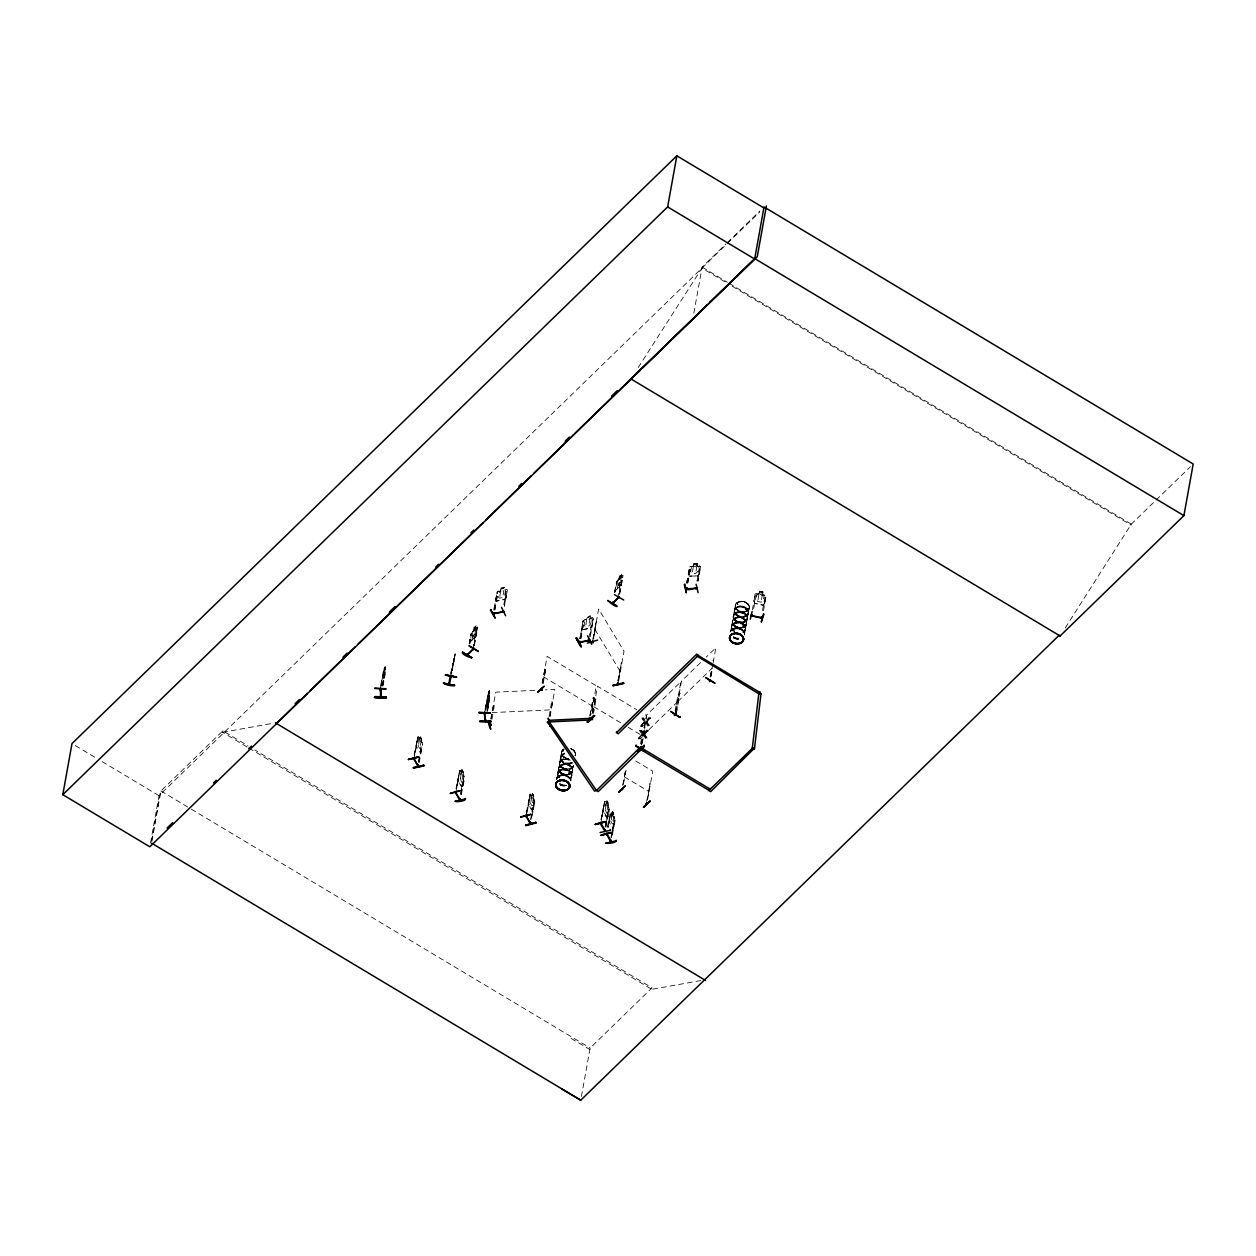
<?xml version="1.0" encoding="UTF-8"?>
<svg xmlns="http://www.w3.org/2000/svg" width="1256" height="1256" viewBox="0 0 1256 1256"><rect width="100%" height="100%" fill="white"/><g stroke="black" fill="none" stroke-linecap="round" stroke-linejoin="round"><path stroke-width="0.75" stroke-dasharray="5 3.75" d="M488.945 702.371L487.705 708.384L487.956 703.58C488.207 706.202 489.542 699.372 488.317 695.997M489.134 693.124L489.714 690.439L487.155 710.048M488.615 702.795L488.804 700.597M384.98 671.662L382.876 685.274M487.548 710.064L489.526 695.698M487.642 710.88L489.605 699.262L488.725 691.114L489.149 692.951M382.907 686.027L384.98 675.226L384.446 667.093M488.129 697.3L488.144 703.234L488.631 702.591M488.411 697.959L488.019 702.449L488.584 697.865M487.124 712.545L486.998 702.763M383.347 673.844L383.143 683.609L383.771 682.039M452.003 669.055L451.862 670.783L453.353 664.597M452.129 669.087L451.862 670.783L453.699 661.99M453.903 660.53L453.338 664M150.5 843.012L159.01 795.692L725.874 244.841M151.552 841.065L160.344 792.269M151.913 841.3L160.956 790.982L222.877 730.819L248.123 745.938M247.118 746.99L222.61 732.311L222.877 730.819M380.772 685.274L383.771 668.553M380.128 689.748L384.163 668.569M381.196 686.059L384.572 667.109L384.053 678.554M384.729 669.103C386.299 660.562 384.336 677.439 385.341 669.103M385.262 667.47L385.184 669.95M382.483 685.242L384.148 675.948M382.515 685.996L384.838 672.494M414.135 755.029L417.494 738.214L414.92 755.641M414.48 754.935L417.903 736.691L419.567 738.591L420.085 735.875L421.655 738.481L421.765 743.128L419.708 754.62M413.899 759.456L417.95 736.817M418.374 762.062L419.378 756.489M418.719 761.968L421.733 745.248M419.159 762.69L422.55 744.431M450.873 673.059L453.102 663.137L452.553 663.78M450.716 674.205L452.725 663.042M450.59 677.094L454.703 656.448M453.965 659.745L452.914 666.041M453.636 661.064L455.065 653.748L451.642 673.452M469.053 643.826L471.314 633.966L469.964 643.449M469.383 644.014L471.314 633.118L469.65 643.26M471.895 640.372L473.999 627.717L476.15 625.676L473.905 638.472M472.837 649.43L476.636 628.22L475.71 628.408L476.15 625.676M473.826 645.914L477.421 628.628L476.825 629.193M474.093 645.16L477.092 628.424M474.407 645.349L477.688 627.058L475.459 636.996L470.419 641.769L470.105 639.822M455.991 788.768L459.351 771.953L457.106 787.543M456.352 788.69L459.775 770.446L456.085 791.343M461.423 772.346L461.941 769.63L463.511 772.22L463.621 776.883L460.56 793.949M461.988 769.802L459.759 776.553L461.627 782.284L462.773 781.577M462.161 770.65L462.962 773.052M463.103 772.205L464.453 778.233L463.244 784.984M493.765 610.039L497.078 592.078L506.466 589.331L507.408 590.006L504.472 606.303M460.921 793.855L463.59 778.987L462.334 787.229M494.236 608.469L497.125 592.173M460.983 794.671L461.988 789.098M461.345 794.577L464.406 778.17M494.707 609.851L497.721 593.115L496.764 593.319L497.721 593.115M494.848 610.118L497.863 593.397M501.113 587.949L498.098 596.522L499.448 598.17L502.651 597.479L504.724 595.109L505.571 590.414L504.001 589.943L504.551 587.227L501.16 588.043M485.036 709.31L488.443 692.59L484.439 713.785M503.86 604.638L506.058 591.341L507.141 591.435L506.058 591.341M485.428 709.326L489.071 691.224M485.507 710.08L488.851 691.24M504.315 606.02L507.408 590.006M489.102 693.971L488.505 701.225M489.039 695.353C489.495 707.693 489.353 688.351 488.192 697.504M489.683 691.491L489.683 693.971M487.093 709.295L489.353 696.53M490.923 718.919L495.743 692.166L535.778 690.282M490.986 719.201L493.498 704.585L494.566 704.836L493.577 704.883M491.991 719.17L494.503 704.553M542.09 683.342L544.9 668.804L545.732 669.307L543.141 683.625M542.325 683.123L547.129 656.386L596.317 685.839L591.184 714.381M543.236 682.055L545.732 669.307M526.405 812.381L529.765 795.55L527.19 812.993M526.421 814.139L530.173 794.043L526.154 816.808M531.822 795.943L532.356 793.227L533.91 795.817L534.035 800.48L531.979 811.973M532.575 794.247L533.36 796.649L533.517 795.802M533.282 798.361L533.8 795.849L532.277 793.431M530.629 819.414L531.633 813.841M549.092 716.454L551.604 701.837L552.593 701.806L550.081 716.422M530.99 819.32L531.995 813.747M532.324 811.878L534.004 802.584L532.732 810.827M550.018 716.124L554.838 689.371L545.308 689.827M532.089 816.322L534.805 801.768M579.817 638.613L583.129 620.652L579.958 638.896M580.759 638.409L583.773 621.689L582.831 621.893L583.773 621.689M580.9 638.692L583.914 621.971M571.574 776.13L570.726 780.824A7.065 5.134 10.2 0 0 564.352 774.685A7.065 5.134 10.2 0 0 556.769 778.767L557.601 774.057M557.774 773.115L559.485 763.632M559.642 762.675L560.49 757.98L560.584 759.236M560.663 757.038L561.542 752.313M560.992 767.463L560.474 766.835L561.244 767.337M561.04 767.071L560.945 766.615M588.766 638.503L592.11 619.915L593.193 619.993L592.11 619.915M590.383 634.578L593.287 618.533M590.179 636.714L593.46 618.564L592.487 617.811L584.574 619.663M592.801 639.43L596.38 621.422L593.9 638.268M569.141 772.142L569.455 772.864M569.172 771.985L569.329 772.77M593.162 639.335L598.625 609.003L624.028 651.22L618.58 681.553M593.868 636.557L596.035 621.516M569.376 771.718L570.114 772.958M571.747 775.172L573.458 765.689A7.065 5.134 10.2 0 1 564.666 769.504A7.065 5.134 10.2 0 1 560.113 761.937A7.065 5.134 10.2 0 1 570.491 760.744A7.065 5.134 10.2 0 0 560.113 761.952A7.065 5.134 10.2 0 0 564.666 769.504A7.065 5.134 10.2 0 0 573.458 765.689M575.468 754.369L575.389 754.84A7.049 5.118 10.2 0 0 570.805 749.188M589.818 715.889L593.256 697.755L594.088 698.258L590.964 714.601M590.037 715.669L593.256 697.755M592.471 713.204L595.281 698.666L596.098 699.168L593.523 713.502M592.691 713L597.511 686.247L636.87 709.813M614.42 592.283L616.68 582.423L615.33 591.921M614.734 592.471L616.68 581.575M615.016 591.717L616.775 581.638M617.261 588.829L619.365 576.174L621.61 574.196L618.203 597.903M619.271 586.929L621.516 574.133M619.192 594.371L622.788 577.085L622.191 577.65M619.459 593.617L622.458 576.897M619.773 593.805L623.055 575.515L621.17 576.708M617.795 680.925L621.375 662.933L618.219 681.647M618.156 680.846L621.375 662.933M600.933 819.681L604.293 802.867L601.718 820.309M601.294 819.587L604.607 801.375C611.876 801.768 609.395 828.897 603.414 811.423L603.492 808.095L603.587 811.376L607.182 817.358M600.698 824.109L604.717 801.359M693.846 313.137L702.12 267.12L726.047 243.884M607.716 812.475L606.57 813.197L604.701 807.451L606.884 800.527L608.454 803.134L608.563 807.781L606.507 819.289M606.475 803.228L606.884 800.527L608.454 803.134M607.826 805.677L607.119 801.564L607.904 803.95M605.172 826.715L606.177 821.141M605.518 826.621L606.522 821.047M606.868 819.195L608.532 809.9L605.942 825.569M605.957 827.343L609.239 809.115M607.433 826.778L610.118 813.668L608.218 827.39M607.857 827.484L611.201 812.082L615.126 819.964L612.112 836.292M612.331 830.09L614.388 818.598L614.278 813.935L612.598 811.376L612.269 813.857M612.708 811.345L612.19 814.061L611.091 812.24M610.997 837.532L612.002 831.943M611.342 837.438L612.347 831.865M612.692 829.996L614.357 820.702L611.766 836.386M622.772 785.204L625.676 769.08M622.992 784.984L625.896 768.86M623.51 783.665L626.304 769.112M640.513 743.96L643.637 727.632L644.469 728.135L643.637 727.632M641.345 744.463L646.463 715.182L680.846 681.773L675.383 712.105M641.596 744.949L646.699 715.7L643.417 713.738M642.24 743.348L645.129 727.224L644.234 727.601L645.129 727.224M581.418 1096.441L590.132 1048.022L652.037 987.86L254.842 749.973M646.636 801.469L650.074 783.336L647.374 799.931M647.594 799.711L652.728 771.168L634.688 760.367M686.687 582.941L689.56 566.833L699.482 565.954M686.734 583.239L689.67 566.864M687.691 582.925L690.36 568.057L689.356 568.073L690.36 568.057M687.739 583.224L690.408 568.356M693.83 563.363L697.504 563.395L693.83 563.363L693.375 565.875M697.347 563.395L696.923 566.001L698.603 566.801L697.755 571.496L695.557 573.537L692.15 573.6L690.674 571.621L691.522 566.927L693.5 566.048L693.956 563.536M697.488 563.3L697.033 565.812M696.97 581.214L699.262 567.916L700.33 568.183L699.262 567.916M697.928 580.9L700.534 566.66L697.991 581.198M675.116 710.865L678.02 694.756L678.931 694.38L678.02 694.756M676.011 711.493L681.474 681.16L700.722 662.446M676.325 711.681L679.826 693.014L676.921 711.116M700.801 980.543L651.77 989.351L652.037 987.86M710.127 676.858L711.414 669.684M710.441 677.047L712.702 664.503M710.708 676.293L711.995 669.134M713.173 662.619L715.841 647.751L706.217 657.108M711.037 676.482L712.325 669.322M730.584 631.941L731.416 627.231L731.51 628.487M731.589 626.289L733.316 616.806M734.305 611.154L733.473 615.848L733.849 614.624M734.477 610.212L735.357 605.486M734.211 619.773C735.404 620.809 733.959 619.569 734.211 620.543M737.178 604.026L738.026 604.324L737.209 603.791M734.069 620.26L735.074 619.993M743.835 625.975L743.269 624.986L743.426 626.116M746.535 609.819L746.048 608.987L746.158 609.961M746.661 610.086L746.708 609.819M744.431 625.676L743.929 625.064A7.175 5.212 10.2 0 0 733.897 623.541A7.175 5.212 10.2 0 0 733.017 630.857M746.315 624.091L746.457 623.274M749.204 608.014L748.45 612.269M730.976 630.638A7.065 5.134 10.2 0 1 739.077 628.031A7.065 5.134 10.2 0 1 744.541 633.997L745.389 629.287M745.562 628.345L747.289 618.863M747.87 615.566L748.278 613.211M752.375 609.961L755.249 593.868L759.032 593.805L759.488 591.293M753.647 608.595L756.049 595.313L754.982 595.36L756.049 595.313M762.565 594.496L763.02 591.969L759.393 591.184L758.938 593.696M759.017 593.9L757.054 594.339L756.206 599.034L757.666 601.451L761.058 602.173L763.224 600.556L764.072 595.862L762.408 594.638L762.879 592.031M762.486 610.51L764.904 597.228L765.893 597.432L764.904 597.228M764.684 602.974L765.909 596.176L762.423 594.543M763.491 610.73L766.034 596.176M1065.308 627.827L1131.295 524.16L1190.39 466.73M453.228 664.581L453.997 661.3L453.228 664.22M454.107 658.913L453.196 662.399M454.546 656.904L455.19 653.764L454.641 656.731M764.81 603.006L763.224 605.266L754.715 603.335L753.898 600.651L755.139 593.805L764.951 595.187M764.7 602.88L763.161 605.157L754.715 603.335M759.393 591.184L763.02 591.969M560.49 758.922L561.825 754.825M560.443 757.462L561.04 755.814M559.407 763.099L560.035 761.45A7.065 5.134 10.2 0 1 569.031 759.048A7.065 5.134 10.2 0 0 560.05 761.403L559.642 762.737M563.583 751.402L563.285 750.523M558.151 771.89L557.68 775.313M557.13 777.527L556.518 779.175A7.175 5.212 10.2 0 1 563.379 774.842A7.175 5.212 10.2 0 1 570.695 779.788M575.232 755.814L575.64 754.495M570.491 772.063L569.078 772.817M573.081 766.914L573.474 765.626M572.375 771.686C569.235 778.029 556.581 773.994 558.889 766.914L558.528 769.881L560.113 772.503A7.081 5.15 10.2 0 0 572.187 771.938L572.705 768.923L571.119 766.301M571.197 777.354L571.606 776.067M571.417 777.024L571.825 775.706M735.168 605.565C736.942 597.95 751.606 601.263 749.047 608.972C745.703 614.89 733.221 611.405 735.592 604.246M734.87 608.987L734.399 612.41M733.221 616.272L733.63 614.969M732.264 621.641C733.394 616.021 741.464 616.037 744.934 619.459M737.194 603.696L737.853 604.513M731.353 626.713L731.761 625.394M731.573 626.351L731.965 625.064M746.928 608.846L745.483 609.631L747.21 610.118M747.885 614.498A7.065 5.134 10.2 0 0 740.082 606.993A7.065 5.134 10.2 0 0 735.938 615.063A7.065 5.134 10.2 0 0 747.885 614.498A7.065 5.134 10.2 0 0 740.082 606.993A7.065 5.134 10.2 0 0 735.938 615.079A7.065 5.134 10.2 0 0 747.901 614.514L748.529 612.802M746.88 620.134A7.065 5.134 10.2 0 0 739.062 612.645A7.065 5.134 10.2 0 0 734.933 620.7A7.065 5.134 10.2 0 0 746.88 620.134A7.065 5.134 10.2 0 0 739.062 612.63A7.065 5.134 10.2 0 0 734.917 620.715A7.065 5.134 10.2 0 0 746.88 620.15L747.524 618.439M746.598 623.51L746.127 625.048L746.519 622.097L744.934 619.475M745.405 629.24L745.012 630.528L745.483 627.105M487.501 697.865L487.752 707.63L488.411 705.966M620.825 585.453L621.83 582.266L620.825 585.453L615.785 590.226L615.471 588.279M746.472 622.332C744.761 616.759 736.016 615.44 732.688 620.291M475.789 632.914L472.35 637.844L472.491 632.16L473.716 630.308L471.251 633.15M621.155 581.387L617.716 586.317L617.842 580.617L619.067 578.765M506.137 596.663L504.676 599.473L496.591 601.09L504.629 599.379L506.184 596.741M619.02 578.749L616.618 581.606L622.521 575.264M416.694 743.442L416.615 746.77L420.399 752.846L421.341 751.135M420.399 752.846L421.388 751.229M462.255 786.601C458.456 786.931 458.11 771.624 458.471 780.525L462.145 786.617L463.197 784.89M532.67 810.198C528.87 810.324 528.509 795.284 528.886 804.123L532.56 810.214L533.486 808.503M532.56 810.214L533.659 808.581M612.897 828.191L613.854 826.621L612.912 828.332L609.239 822.24L609.207 818.928M697.755 576.017L699.325 573.395L697.755 576.017L689.152 576.064L688.351 573.584L689.167 576.159L697.661 575.845M638.221 367.521L701.947 268.093L725.513 282.192M487.783 707.489L487.312 708.133L487.344 702.198L489.259 693.139M573.27 766.395A7.175 5.212 10.2 0 1 564.148 768.766A7.175 5.212 10.2 0 1 559.893 761.686L560.804 760.461M558.857 767.118C561.981 761.309 572.642 764.025 572.736 770.54M557.962 772.157L558.92 770.901M556.957 777.794L557.915 776.538M572.312 767.903L573.27 766.647M571.386 777.087L570.428 778.343A7.175 5.212 10.2 0 0 569.219 771.121A7.175 5.212 10.2 0 0 559.611 770.635A7.175 5.212 10.2 0 0 559.203 777.684M734.682 609.254L735.639 607.998M733.661 614.89L734.619 613.635L733.771 614.796M731.793 625.331L732.75 624.075M730.772 630.967L731.73 629.711L730.882 630.873A7.175 5.212 10.2 0 1 739.046 628.298A7.175 5.212 10.2 0 1 744.604 634.327M747.446 610.118L746.661 608.83M747.147 615.44L748.105 614.184A7.175 5.212 10.2 0 0 740.114 606.585A7.175 5.212 10.2 0 0 735.922 614.781A7.175 5.212 10.2 0 0 748.058 614.215M742.641 625.3L744.274 625.048L744.557 626.195M746.127 621.076L747.085 619.82M744.62 625.912L743.097 626.132M745.279 626.242L746.19 624.86M744.243 631.517L745.201 630.261M650.671 718.573L649.038 718.636L645.914 721.698L645.71 720.834L648.834 717.788L650.482 717.71L646.667 722.451L649.43 726.062L647.876 726.125L645.537 722.373L640.89 726.423L642.538 726.345L645.725 723.236M648.441 731.008L646.793 731.071L643.669 734.132L643.48 733.269L646.605 730.223L648.237 730.144L644.422 734.886L647.185 738.497L645.631 738.559L643.292 734.823L638.66 738.858L640.309 738.779L643.48 735.671M727.444 242.518L759.817 211.071M727.271 243.476L759.645 212.029M642.789 735.624L677.157 702.214M677.785 701.602L712.168 668.192M640.701 725.56L644.783 721.619L642.052 718.071L643.621 718.008L645.71 720.834M640.89 726.423L644.783 721.619M646.667 722.451L650.482 717.71M638.456 737.994L642.538 734.054L639.806 730.505L641.376 730.442L643.48 733.269M638.66 738.858L642.538 734.054M644.422 734.886L648.237 730.144M471.628 634.154L470.733 634.531M616.994 582.627L616.099 582.988M596.098 699.168L595.046 698.885M679.826 693.014L679.229 693.579L680.14 693.218M476.26 625.739L473.999 627.717M475.726 626.65L474.297 628.707L475.584 627.482M475.616 628.345L477.782 627.121M472.272 631.658L477.17 626.807M473.559 631.14L475.569 629.24M472.711 635.834L474.721 633.935M470.388 641.581L475.459 636.996M618.925 579.597L620.919 577.697M618.078 584.291L620.087 582.391M497.235 592.188L498.444 590.948M583.177 620.747L586.819 619.098L587.164 616.523L590.603 615.801L590.053 618.501L591.623 618.988L590.775 623.683L588.703 626.053L585.5 626.728L584.15 625.08L584.998 620.385L586.725 619.035M745.656 609.034L746.237 608.956M563.897 748.969C558.48 751.763 562.986 758.765 567.853 758.702A7.081 5.15 10.2 0 1 561.762 754.526A7.081 5.15 10.2 0 1 563.944 749.173A7.049 5.118 10.2 0 0 566.126 757.996M744.007 627.168L745.31 626.022M559.736 765.956L564.368 764.166L569.675 765.501M571.496 772.848L566.833 774.842M689.575 566.927L693.485 565.969M420.917 747.822L419.771 748.529L418.311 746.111L417.903 742.798L418.735 738.104L419.63 738.402M533.188 805.175L532.042 805.881L530.582 803.463L531.005 795.456L531.932 795.912M613.54 823.292L612.394 823.999L610.95 821.581L611.374 813.574L612.3 814.029M746.111 609.176L747.21 609.553M421.655 738.481L421.027 741.024L422.063 742.751L418.452 736.66M422.095 742.704L422.597 744.478M461.376 772.173L460.324 770.399L464.029 776.475M463.511 772.22L461.878 769.834M463.668 779.803L463.59 778.987M531.79 795.77L530.063 794.075M533.36 798.376L534.868 801.83L530.111 794.185M534.067 803.4L534.004 802.584M608.611 810.701L608.532 809.9M613.823 816.463L614.843 818.143M615.126 819.964L614.011 826.699M614.435 821.518L614.357 820.702M590.022 618.423L592.518 617.905M582.69 629.743L590.728 628.047L592.235 625.315L590.665 627.969L582.69 629.743L582.03 627.372M222.61 732.311L273.51 723.173M568.842 772.252L570.287 773.115M492.054 712.607L551.149 709.828M552.671 702.088L551.604 701.837M642.052 718.071L645.914 721.698M645.537 722.373L649.43 726.062M639.806 730.505L643.669 734.132M643.292 734.823L647.185 738.497M696.907 565.907L700.55 566.754M487.265 701.209L487.752 707.63M741.684 611.845L743.536 611.939M738.795 627.922L744.039 626.917C740.161 629.429 733.52 627.56 732.389 622.819M564.965 774.748L566.864 774.638M384.98 675.288L384.697 669.95L383.991 677.188M453.573 660.593L455.174 654.674M738.826 627.717L735.357 626.509M569.926 771.686L570.821 772.22M563.19 774.089L565.012 774.528M575.075 755.657A7.049 5.118 10.2 0 0 570.883 748.702L573.961 750.444L575.64 754.464M563.143 774.324L560.129 772.519A7.081 5.15 10.2 0 1 564.352 764.417A7.081 5.15 10.2 0 1 572.187 771.938M571.103 1038.414L589.865 1049.514M702.12 267.12L727.365 282.255M729.045 283.259L1131.295 524.16M732.248 286.227L1131.122 525.118M593.837 706.688L621.704 723.378M628.267 727.318L643.025 736.157M543.456 676.827L592.644 706.28M624.452 776.883L649.054 791.61M248.798 747.995L651.77 989.351M160.956 790.982L189.578 808.126M191.257 809.131L590.132 1048.022M75.344 745.577L95.425 757.604M102.113 761.607L159.01 795.692M593.036 697.975L593.868 698.477M544.664 669.024L545.496 669.527M744.086 625.033L744.745 625.818M734.069 625.425A7.065 5.134 10.2 0 0 746.048 624.86A7.049 5.118 10.2 0 0 738.214 617.418A7.049 5.118 10.2 0 0 734.085 625.472A7.049 5.118 10.2 0 0 746.001 624.907A7.065 5.134 10.2 0 0 738.214 617.34A7.065 5.134 10.2 0 0 734.069 625.425L735.341 626.713M569.737 765.249L571.072 766.521M699.466 565.859L700.424 566.786M747.775 603.649L748.78 604.89M732.97 624.201L733.959 625.661M646.463 721.603L649.242 725.199M642.24 718.919L644.972 722.483M644.234 734.038L646.997 737.633M640.01 731.369L642.742 734.917M594.936 629.444L620.354 671.677M495.979 598.798L496.732 601.075L495.916 598.924M747.854 609.835L748.45 611.264M746.833 615.471L747.43 616.9M744.965 625.912L745.656 628.801M743.945 631.548L744.541 632.977M733.316 617.811L733.912 619.239M732.028 629.68L731.337 626.791M571.731 774.167L571.166 772.801L571.841 775.627M570.13 778.375L570.726 779.803M560.506 759.001L561.102 760.43M559.501 764.637L560.082 766.066M557.617 775.078L558.214 776.506M753.93 600.556L754.699 603.414M648.834 717.788L649.038 718.636M647.672 725.261L647.876 726.125M646.605 730.223L646.793 731.071M643.621 718.008L643.81 718.856M645.443 737.696L645.631 738.559M642.35 725.497L642.538 726.345M641.376 730.442L641.581 731.29M640.105 737.931L640.309 738.779M615.566 588.342L615.848 590.1M470.027 639.901L470.309 641.706M488.725 697.237L488.851 698.87M488.505 701.429L488.301 698.87L487.673 706.123M748.388 611.028L748.545 612.724M744.478 632.741L744.635 634.437M733.221 616.351L733.378 618.046M732.311 621.437L732.358 623.055M571.668 773.932L571.747 775.297M570.648 779.568L570.742 780.934A7.065 5.134 10.2 0 0 564.352 774.701A7.065 5.134 10.2 0 0 556.753 778.751M559.391 763.177L559.564 764.873M609.38 818.975L609.411 822.193M573.223 766.678A7.175 5.212 10.2 0 1 563.52 768.845A7.175 5.212 10.2 0 1 560.364 761.199A7.175 5.212 10.2 0 1 570.601 760.367M567.822 758.922A7.049 5.118 10.2 0 1 561.746 754.825A7.049 5.118 10.2 0 1 563.913 749.502M570.868 748.843A7.081 5.15 10.2 0 1 575.484 754.558M566.111 758.027A7.065 5.134 10.2 0 1 563.991 749.016M570.899 748.702A7.065 5.134 10.2 0 1 575.107 755.672M559.893 761.686A7.175 5.212 10.2 0 1 569.015 759.315M564.509 754.071A7.065 5.134 10.2 0 0 561.573 761.309A7.065 5.134 10.2 0 0 571.998 763.35A7.065 5.134 10.2 0 1 561.573 761.309A7.065 5.134 10.2 0 1 564.525 754.087M572.171 762.8A7.175 5.212 10.2 0 1 561.605 760.728A7.175 5.212 10.2 0 1 564.588 753.396M572.155 762.408A7.065 5.134 10.2 0 1 561.746 760.351A7.065 5.134 10.2 0 1 564.682 753.129A7.065 5.134 10.2 0 0 561.746 760.351A7.065 5.134 10.2 0 0 572.171 762.408M572.124 763.083A7.175 5.212 10.2 0 1 561.542 761.01A7.175 5.212 10.2 0 1 564.525 753.679M566.644 785.408A7.175 5.212 10.2 0 1 559.564 784.372M556.549 779.364A7.175 5.212 10.2 0 1 563.316 775.14A7.175 5.212 10.2 0 1 570.648 780.07M566.707 785.126A7.175 5.212 10.2 0 1 559.611 784.074M559.25 777.401A7.175 5.212 10.2 0 1 560.129 770.069A7.175 5.212 10.2 0 1 570.145 771.561A7.175 5.212 10.2 0 1 569.282 778.877M747.446 618.549A7.175 5.212 10.2 0 1 736.801 621.751A7.175 5.212 10.2 0 1 736.267 612.865A7.175 5.212 10.2 0 1 747.351 617.167M747.085 619.553A7.175 5.212 10.2 0 1 735.828 620.856A7.175 5.212 10.2 0 1 736.832 612.379A7.175 5.212 10.2 0 1 747.414 616.884M738.701 638.849A7.175 5.212 10.2 0 1 733.378 637.546M730.772 631.234A7.175 5.212 10.2 0 1 738.983 628.581A7.175 5.212 10.2 0 1 744.541 634.625M743.913 625.017A7.175 5.212 10.2 0 1 743.05 632.333M730.976 630.653A7.065 5.134 10.2 0 1 739.077 628.047A7.065 5.134 10.2 0 1 744.557 633.997M738.748 638.566A7.175 5.212 10.2 0 1 733.425 637.247M734.446 631.611A7.175 5.212 10.2 0 1 733.064 623.824A7.175 5.212 10.2 0 1 743.552 624.358A7.175 5.212 10.2 0 1 743.097 632.051M419.52 739.407L418.672 744.101L420.132 746.519L420.98 741.825L419.52 739.407M420.305 736.895L421.09 739.297L420.305 736.895M461.376 773.162L460.528 777.856L461.988 780.274L462.836 775.58L461.376 773.162M500.657 591.45L499.81 596.145L503.012 595.47L503.86 590.775L500.657 591.45M501.756 588.405L501.615 589.237L503.813 587.965L501.756 588.405M531.79 796.759L530.943 801.454L532.403 803.871L533.25 799.177L531.79 796.759M586.709 620.024L585.861 624.719L589.064 624.044L589.912 619.349L586.709 620.024M587.808 616.963L587.667 617.811L589.865 616.523L587.808 616.963M619.805 576.331L619.663 577.163L621.092 575.107L619.805 576.331M606.318 804.06L605.486 808.754L606.931 811.172L607.778 806.478L606.318 804.06M612.143 814.861L611.311 819.556L612.771 821.989L613.603 817.295L612.143 814.861M612.944 812.365L613.729 814.767L612.944 812.365M693.359 566.896L692.511 571.59L695.918 571.527L696.766 566.833L693.359 566.896M694.49 563.944L694.332 564.792L696.53 564.745L696.688 563.913L694.49 563.944M758.86 594.732L758.027 599.426L761.419 600.164L762.251 595.47L758.86 594.732M760.006 591.937L759.849 592.769L762.031 593.24L762.172 592.408L760.006 591.937M713.612 660.169L713.031 660.735L713.612 660.169M734.933 613.587L734.352 612.174L734.917 613.603M560.239 772.267A7.065 5.134 10.2 0 0 572.218 771.702A7.065 5.134 10.2 0 0 564.399 764.182A7.065 5.134 10.2 0 0 560.239 772.267A7.049 5.118 10.2 0 0 572.187 771.686A7.049 5.118 10.2 0 0 564.399 764.197A7.049 5.118 10.2 0 0 560.27 772.252M560.333 771.938A7.049 5.118 10.2 0 0 572.249 771.372A7.049 5.118 10.2 0 0 564.462 763.899A7.049 5.118 10.2 0 0 560.333 771.938M564.258 768.374A7.065 5.134 10.2 0 0 573.223 766.019A7.065 5.134 10.2 0 1 564.242 768.374A7.065 5.134 10.2 0 1 560.035 761.387A7.065 5.134 10.2 0 0 564.258 768.374M559.564 784.639A7.065 5.134 10.2 0 0 566.55 785.659A7.065 5.134 10.2 0 1 559.564 784.639M564.18 775.643A7.065 5.134 10.2 0 0 556.989 778.422A7.065 5.134 10.2 0 1 564.18 775.627A7.065 5.134 10.2 0 1 570.491 780.416A7.065 5.134 10.2 0 0 564.18 775.643M560.176 772.754A7.049 5.118 10.2 0 0 572.092 772.205A7.049 5.118 10.2 0 0 564.305 764.716A7.049 5.118 10.2 0 0 560.176 772.754M559.736 783.681A7.065 5.134 10.2 0 0 564.965 784.984A7.065 5.134 10.2 0 1 559.721 783.697M559.642 771.027A7.065 5.134 10.2 0 0 559.234 777.966A7.065 5.134 10.2 0 1 559.626 771.027A7.065 5.134 10.2 0 1 569.094 771.498A7.065 5.134 10.2 0 1 570.35 778.547A7.065 5.134 10.2 0 0 569.094 771.514A7.065 5.134 10.2 0 0 559.642 771.027M560.255 769.818A7.065 5.134 10.2 0 0 559.407 777.024A7.065 5.134 10.2 0 1 560.239 769.802A7.065 5.134 10.2 0 1 570.13 771.263A7.065 5.134 10.2 0 1 569.282 778.485A7.065 5.134 10.2 0 0 570.13 771.278A7.065 5.134 10.2 0 0 560.255 769.818M736.974 609.38A7.049 5.118 10.2 0 0 748.89 608.83A7.049 5.118 10.2 0 0 741.103 601.341A7.065 5.134 10.2 0 0 736.942 609.411A7.065 5.134 10.2 0 0 748.921 608.846A7.065 5.134 10.2 0 0 741.103 601.341A7.049 5.118 10.2 0 0 736.974 609.38M734.148 625.096A7.049 5.118 10.2 0 0 746.064 624.53A7.049 5.118 10.2 0 0 738.277 617.041A7.049 5.118 10.2 0 0 734.148 625.096M736.88 609.882A7.049 5.118 10.2 0 0 748.812 609.317A7.049 5.118 10.2 0 0 741.024 601.828A7.049 5.118 10.2 0 0 736.88 609.882M734.085 625.253A7.081 5.15 10.2 0 0 746.08 624.687A7.081 5.15 10.2 0 0 738.245 617.151A7.081 5.15 10.2 0 0 734.085 625.253M736.958 621.061A7.065 5.134 10.2 0 0 747.446 617.905A7.065 5.134 10.2 0 1 736.958 621.076A7.065 5.134 10.2 0 1 736.424 612.316A7.065 5.134 10.2 0 1 747.367 616.555A7.065 5.134 10.2 0 0 736.44 612.316A7.065 5.134 10.2 0 0 736.958 621.061M735.969 614.498A7.175 5.212 10.2 0 0 748.105 613.917A7.175 5.212 10.2 0 0 740.177 606.303A7.175 5.212 10.2 0 0 735.969 614.498M736.11 614.121A7.065 5.134 10.2 0 0 748.058 613.556A7.065 5.134 10.2 0 0 740.255 606.036A7.065 5.134 10.2 0 0 736.095 614.121A7.065 5.134 10.2 0 0 748.074 613.556A7.065 5.134 10.2 0 0 740.255 606.051A7.065 5.134 10.2 0 0 736.11 614.121M733.378 637.812A7.065 5.134 10.2 0 0 740.365 638.833A7.065 5.134 10.2 0 1 733.378 637.812M737.084 628.722A7.065 5.134 10.2 0 0 730.819 631.595A7.065 5.134 10.2 0 1 737.084 628.707A7.065 5.134 10.2 0 1 743.756 632.255A7.065 5.134 10.2 0 0 737.084 628.722M744.368 634.939A7.065 5.134 10.2 0 0 744.29 633.589A7.065 5.134 10.2 0 1 744.384 634.939M733.991 625.928A7.049 5.118 10.2 0 0 745.923 625.378A7.049 5.118 10.2 0 0 738.135 617.889A7.049 5.118 10.2 0 0 733.991 625.928M733.551 636.855A7.065 5.134 10.2 0 0 738.795 638.158A7.065 5.134 10.2 0 1 733.551 636.87M733.912 623.934A7.065 5.134 10.2 0 0 733.049 631.14A7.065 5.134 10.2 0 1 733.897 623.934A7.065 5.134 10.2 0 1 743.788 625.378A7.065 5.134 10.2 0 1 742.924 632.6A7.065 5.134 10.2 0 0 743.772 625.394A7.065 5.134 10.2 0 0 733.912 623.934M733.206 623.557A7.065 5.134 10.2 0 0 734.572 631.219A7.065 5.134 10.2 0 1 733.206 623.541A7.065 5.134 10.2 0 1 743.536 624.075A7.065 5.134 10.2 0 1 743.097 631.658A7.065 5.134 10.2 0 0 743.536 624.075A7.065 5.134 10.2 0 0 733.206 623.557"/><path stroke-width="1.5" d="M375.104 697.001L386.408 697.19L375.167 696.53M386.361 697.975C363.392 696.028 378.574 699.341 386.408 697.143M386.346 697.63L375.104 697.394M418.311 765.83L418.107 765.077M459.696 798.785L459.602 798.91M530.362 822.413L530.44 823.92L525.809 815.27M600.211 823.308L600.352 822.57M606.036 834.125L606.664 834.471M592.33 642.004L593.146 642.554M617.889 683.437C616.837 684.269 618.03 683.594 618.313 683.233M449.051 682.809C448.266 688.743 450.103 673.09 451.014 677.157M449.57 682.824L449.24 684.379L449.177 682.746M451.296 675.618L450.951 677.251L451.155 676.372M484.408 713.753C486.998 725.638 484.455 723.378 484.518 712.937M491.049 721.038L491.018 721.933L479.792 721.478M754.573 748.027L710.676 791.61L708.886 790.526L752.281 748.356L758.875 693.139M761.042 693.453L754.464 748.67L752.391 747.712M492.98 613.792L503.421 611.562L503.295 610.793M494.236 613.006L494.393 613.289M502.573 612.096L502.793 611.342M503.562 611.892L493.184 613.697M540.928 689.513L541.917 690.031L542.184 689.01M589.488 640.136L579.204 642.224M588.844 639.916L588.562 640.701L588.42 639.854M590.508 717.835L590.132 718.981L589.88 717.459M592.534 718.746C591.607 720.143 591.089 719.767 592.612 719.139M1060.001 636.054L1183.906 515.635L1193.2 463.998L764.025 206.957L754.668 259.034L149.825 846.795L62.8 794.687L72 743.568L676.843 155.807L763.852 207.915M374.728 688.162L385.89 688.759M380.631 689.685C379.971 683.861 381.227 699.67 381.149 696.342M380.474 697.127L380.615 688.272L380.097 689.717M380.537 689.858L380.615 688.272M380.599 696.374C380.568 696.562 380.725 695.133 381.039 696.515M408.53 759.503L418.719 756.834M413.554 757.918L413.789 759.393M413.601 757.996L418.028 766.427M413.742 759.409L413.899 757.823M413.899 759.456L414.103 757.965M414.292 759.44L414.433 758.514M413.334 767.432C422.173 767.51 432.865 762.612 413.522 768.28M417.84 765.03L417.699 765.783M418.122 766.49L418.185 764.935M418.672 765.548L418.531 766.49L413.774 758.561M423.712 765.642L423.523 764.778M443.572 682.746C442.489 684.41 455.002 687.063 454.672 685.085M445.425 675.147L456.619 677.047L445.535 674.692M450.559 677.172L450.904 675.54M462.632 651.927C460.277 654.203 472.13 658.725 471.816 657.485M467.154 654.109L466.981 655.035L473.481 648.803M467.609 653.67L467.295 655.24L473.936 648.253M467.766 653.67L467.405 655.24M469.179 645.694L478.332 651.55M468.095 653.858L467.703 654.345M473.198 649.635L472.947 648.567M471.707 657.861L462.522 652.288L471.754 657.563M473.386 648.143L473.088 649.697L473.622 648.065M460.308 790.574L450.386 793.243M478.348 651.252L469.163 645.992M455.834 792.457L455.41 791.673M455.755 791.578L455.802 793.29L455.959 791.704M456.289 792.253L455.645 793.133M455.19 801.187C454.484 802.333 466.934 801.328 465.395 798.518M455.221 801.281L465.364 798.957M491.033 609.474L490.39 610.024L495.021 617.936M450.323 793.557L460.591 790.589M493.498 613.321L493.231 614.106L493.294 612.912M460.198 798.753L460.041 800.323L460.041 798.69M460.528 799.303L460.387 800.229L455.692 792.332M494.22 613.917L494.016 612.755M478.944 712.764L490.17 713.125L479.007 712.325M505.603 615.738L501.489 607.26M484.502 712.199L484.329 713.047M502.416 612.096L502.573 610.934M484.895 712.199L484.8 713.063M484.847 713.879L485.083 712.968M503.468 611.876L503.703 611.107M485.209 719.704L484.973 720.52M485.601 719.704L485.554 721.289L485.789 720.379M490.625 729.249C487.956 712.576 487.501 724.822 490.766 728.935M491.112 724.743L489.824 725.371L490.06 724.194M490.028 724.586L490.939 724.995M490.829 724.163L491.002 725.277M490.955 724.241L489.934 725.356M537.835 691.978L544.256 686.184L537.709 692.26M541.022 688.665L541.053 689.56L541.258 688.445M542.137 689.811L540.991 689.466L541.509 688.492M541.823 689.199L541.76 690.015L542.152 688.885M520.8 816.855L530.99 814.186M526.17 815.175L526.138 816.871L526.704 815.851M526.154 816.808L526.374 815.301M525.605 824.784L525.793 825.647L535.982 822.963M639.728 747.697L596.49 790.495L594.559 791.107L547.443 721.886M549.108 722.53L547.899 721.76M530.095 822.382L529.969 823.12M548.15 721.446L547.867 722.577L548.244 721.87M530.346 823.826L530.456 822.288M642.632 747.964L598.28 791.578L596.49 790.495L549.249 721.917L548.982 719.672M549.17 721.494L548.888 722.624L548.919 721.415M530.943 822.9L530.801 823.826L526.029 815.913M547.333 722.53L549.374 721.289M550.128 726.486L548.213 718.102L550.097 726.125M535.794 822.115L535.982 822.978M577.085 638.032C590.697 664.675 566.472 620.119 580.649 646.589M579.346 641.471L579.189 642.632L579.55 641.879M580.288 641.581L580.162 642.523L580.068 641.329M587.541 635.819L591.655 644.297M587.368 643.135L597.62 640.089M588.624 639.508L588.703 640.654M589.347 639.351L589.551 640.513L589.755 639.665M62.8 794.687L667.643 206.91L676.843 155.807M592.44 641.141L592.487 641.314M592.785 641.047L592.675 642.617M593.177 642.664L593.319 641.738M607.998 600.384C614.639 608.108 624.782 608.752 607.841 600.855M594.528 715.92L587.651 722.294L587.211 721.556M590.493 718.683L589.582 717.616M549.249 721.917L590.257 719.986L589.99 717.726M590.634 718.024L589.409 718.51M591.435 719.421L591.639 718.306M612.52 602.566L612.394 603.32M612.975 602.142L612.661 603.696L613.132 602.126M614.42 594.59L623.698 600.007M613.462 602.315L613.336 603.1M587.243 721.965L593.727 715.339M588.012 722.137L594.716 715.622M618.988 596.522L618.549 598.154L618.297 597.024M618.454 598.154L618.753 596.6M612.85 603.587L619.302 596.726M613.132 685.917C632.584 680.344 621.814 685.101 612.959 685.101M617.277 683.578L617.795 683.452M617.826 682.636L617.764 684.19M605.533 821.487L595.328 824.156M623.369 683.358L623.18 682.495M698.634 655.082L618.156 733.818L616.476 732.107M600.698 822.476L605.282 831.064M600.918 822.617L600.604 824.14L601.247 823.167M601.184 823.182L600.729 823.371M600.054 832.524L610.526 830.279L610.337 829.431M611.358 832.304L601.153 834.957M604.638 829.682L605.345 830.954M605.141 829.651L604.984 831.237L604.984 829.604M605.471 830.2L605.282 830.954M606.177 833.372L610.809 842.038L610.966 840.452M607.072 833.968L606.522 834.926L606.585 833.372L611.295 841.206M616.162 840.233C617.716 843.027 605.282 844.032 605.957 842.902M625.064 786.068L618.894 792.081M610.463 840.5L610.699 841.944M610.604 841.897L610.809 840.405M611.295 841.002L611.107 841.771M622.175 789.27L622.301 788.533M622.474 788.533L622.285 789.82L622.788 788.721M618.8 792.379L625.378 785.832M636.133 744.996C634.641 746.252 645.113 752.595 645.301 750.554M637.593 751.433C637.341 753.129 646.165 746.802 644.092 745.201M640.089 748.089L640.262 747.32L639.869 748.011M640.654 747.179L640.481 748.105L641.596 746.928M640.701 747.21L640.591 748.859L641.266 746.739M641.298 746.88L640.576 747.948M643.559 807.263L650.231 801.14L643.59 806.87M684.897 584.071L686.341 592.848L684.269 584.448M646.966 803.196L646.589 804.311L646.228 803.447M646.542 803.039L646.51 804.264L646.652 803.008M696.53 588.672C699.278 586.034 685.258 592.722 685.807 587.777L685.697 588.876M686.687 587.667L686.545 588.42M686.734 588.797L686.938 587.761M670.673 711.446L679.747 717.443L680.312 716.548M698.116 592.644L696.138 584.244M695.745 587.572L695.777 588.734L696.688 587.557M674.817 715.386L674.441 714.334M674.598 715.449L675.131 713.816M766.395 206.015L757.274 256.695L630.92 378.935L1060.08 635.976L1059.075 635.363L580.743 1100.193L561.981 1089.109M675.336 714.884L675.665 713.157M676.12 712.717L675.869 714.287L675.979 713.471M675.869 714.224L676.278 712.717M616.366 732.75L696.845 654.015M697.378 656.307L758.75 693.767L760.932 694.097M705.684 677.439L714.868 682.997M710.001 680.548L709.671 681.443L709.452 680.312M710.142 679.81L709.593 681.443L709.907 679.873M710.456 679.998L709.719 681.38M708.886 790.526L709.012 789.694M639.461 748.749L708.902 790.322L710.268 788.47M750.303 619.224L752.077 611.562M751.402 614.765L751.402 615.911L751.653 614.734M752.627 615.032L752.171 616.084L751.638 614.765M761.356 616.916L761.183 617.983L761.497 616.869M763.915 614.137L761.371 621.626M761.152 617.607L762.219 618.219L762.251 617.026M758.75 693.767L760.115 691.915M380.945 697.143L380.49 688.932M448.879 684.222L449.067 683.405M449.255 684.3L451.171 676.482M752.313 616.021L751.308 615.471M761.293 622.05L763.46 614.027M644.878 751.308L635.709 745.719L645.144 751.025M547.804 722.294L549.029 722.247M612.441 603.335L618.847 597.275M674.346 715.198L675.241 714.821M490.876 609.851L495.147 617.952M600.258 823.496L604.874 831.127M679.92 717.239L670.908 711.508M547.914 722.294L548.982 722.53M167.048 828.112L172.684 822.649M213.489 782.99L216.299 780.259M248.657 748.812L251.483 746.08M295.097 703.69L299.305 699.592M342.919 657.218L347.143 653.104M389.344 612.096L394.981 606.632M435.769 566.99L438.58 564.258M470.937 532.811L473.748 530.079M518.775 486.323L521.585 483.591M565.2 441.217L569.408 437.119M611.625 396.095L617.245 390.632M276.399 723.44L307.359 693.359M310.169 690.627L355.181 646.871M357.991 644.14L483.199 522.48M486.009 519.749L531.037 475.993M533.847 473.261L706.893 305.098M709.719 302.366L753.333 259.976M643.512 807.294L650.059 801.045M587.651 722.247L594.182 715.716M751.496 615.519L762.219 617.889M762.109 618.188L751.418 615.88M705.636 677.738L714.821 683.311M589.425 640.497L579.283 642.617M418.452 756.834L408.231 759.503L418.656 757.148M423.507 765.202L413.318 767.809M520.738 817.154L530.927 814.485M595.265 824.454L605.471 821.769L595.297 824.595M601.09 835.271L611.295 832.587L601.122 835.413M605.894 843.326L616.162 840.719M612.928 685.525L623.149 682.919M576.441 638.582L581.198 646.526M541.21 689.246L542.043 689.748M548.872 720.3L589.865 718.369M696.468 588.248L685.729 588.813M478.944 712.592L490.185 712.953M479.761 721.07L490.986 721.415L479.792 721.572M374.665 688.445L385.922 689.073M695.683 588.672L695.573 587.824M445.456 674.99L456.556 677.329M754.746 258.61L1183.906 515.635M667.643 206.91L754.668 259.034M696.719 654.643L760.006 692.558M752.281 748.356L754.071 749.424M642.507 748.592L710.158 789.113M275.394 722.828L705.574 980.465M151.568 843.153L580.743 1100.193M591.592 719.107L592.361 719.515M459.884 800.182L455.316 792.583M443.509 683.123L454.578 685.525L443.494 683.17M644.108 745.562L637.514 751.857L644.124 745.609M535.778 822.492L525.526 825.208L535.778 822.554M557.35 788.328A7.065 5.134 10.2 0 0 569.329 787.763A7.065 5.134 10.2 0 0 561.51 780.243A7.065 5.134 10.2 0 0 557.35 788.328A7.065 5.134 10.2 0 0 569.329 787.795A7.065 5.134 10.2 0 0 561.495 780.274A7.065 5.134 10.2 0 0 557.35 788.36A7.065 5.134 10.2 0 0 569.313 787.779A7.049 5.118 10.2 0 0 561.51 780.29A7.065 5.134 10.2 0 0 557.366 788.344A7.049 5.118 10.2 0 0 569.298 787.763A7.065 5.134 10.2 0 0 561.495 780.29A7.049 5.118 10.2 0 0 557.381 788.328M557.428 787.999A7.049 5.118 10.2 0 0 569.361 787.434A7.049 5.118 10.2 0 0 561.573 779.945A7.049 5.118 10.2 0 0 557.428 787.999M731.165 641.533A7.065 5.134 10.2 0 0 743.144 640.968A7.065 5.134 10.2 0 0 735.325 633.448A7.065 5.134 10.2 0 0 731.165 641.533A7.049 5.118 10.2 0 0 743.112 640.937A7.049 5.118 10.2 0 0 735.325 633.464A7.049 5.118 10.2 0 0 731.196 641.502M731.259 641.188A7.049 5.118 10.2 0 0 743.175 640.623A7.049 5.118 10.2 0 0 735.388 633.15A7.049 5.118 10.2 0 0 731.259 641.188M731.196 641.329A7.081 5.15 10.2 0 0 743.191 640.764A7.081 5.15 10.2 0 0 735.357 633.244A7.081 5.15 10.2 0 0 731.196 641.329"/></g></svg>
